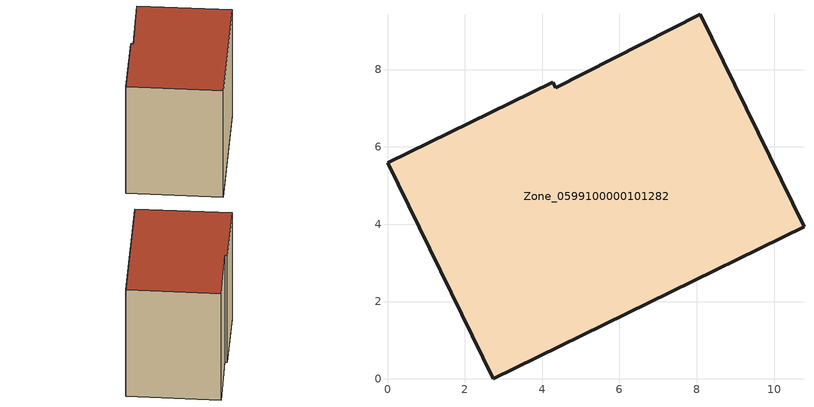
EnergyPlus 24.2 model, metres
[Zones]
Zone_0599100000101282
 floor ground (C_G): 8.09,9.43 10.77,3.93 2.73,0 0,5.59 4.28,7.67 4.35,7.53 z0
 wall outside (C_F): 2.73,0 10.77,3.93 8.09,9.43 4.35,7.53 4.28,7.67 0,5.59 2.73,0 z0:8.35
 roof outside (C_R): 10.77,3.93 8.09,9.43 4.35,7.53 4.28,7.67 0,5.59 2.73,0 z8.35
[BUILDING]
Pand.0599100000101282: North Axis=0; Terrain=City; Loads Convergence Tolerance Value=0.04; Temperature Convergence Tolerance Value=0.4; Solar Distribution=FullExterior; Maximum Number of Warmup Days=25; Minimum Number of Warmup Days=1
[Site:Location]
Rotterdam.The.Hague.AP_ZH_NLD Design_Conditions: Latitude=51.96; Longitude=4.45; Time Zone=1; Elevation=-4.5
[SITE:GROUNDTEMPERATURE:BUILDINGSURFACE]
18, 18, 18, 18, 18, 18, 18, 18, 18, 18, 18, 18
[MATERIAL] Thermal Absorptance=0.9; Solar Absorptance=0.7; Visible Absorptance=0.7
Name | Roughness | Thickness | Conductivity | Density | Specific Heat
G.TC.1965-1974 | MediumSmooth | 0.15 | 0.882353 | 540 | 1210
F.TC.1965-1974 | Rough | 0.3 | 0.697674 | 1920 | 840
R.TC.1965-1974 | MediumRough | 0.2 | 0.232558 | 1500 | 1000
[CONSTRUCTION]
C_G: G.TC.1965-1974
C_F: F.TC.1965-1974
C_R: R.TC.1965-1974
[ZONE]
Zone_0599100000101282: Type=1; Multiplier=1; Ceiling Height=Autocalculate; Volume=Autocalculate; Floor Area=autocalculate; Part of Total Floor Area=Yes
[ZONEINFILTRATION:DESIGNFLOWRATE]
Infil_Zone_0599100000101282: Zone or ZoneList or Space or SpaceList=Zone_0599100000101282; Schedule=AlwaysOn; Design Flow Rate Calculation Method=Flow/Area; Flow Rate per Floor Area=0.003; Constant Term Coefficient=1; Temperature Term Coefficient=0; Velocity Term Coefficient=0; Velocity Squared Term Coefficient=0
[HVACTEMPLATE:ZONE:IDEALLOADSAIRSYSTEM]
Zone_0599100000101282: Maximum Heating Supply Air Temperature=50; Minimum Cooling Supply Air Temperature=13; Maximum Heating Supply Air Humidity Ratio=0.0156; Minimum Cooling Supply Air Humidity Ratio=0.0077; Heating Limit=NoLimit; Cooling Limit=NoLimit; Dehumidification Control Type=ConstantSensibleHeatRatio; Cooling Sensible Heat Ratio=0.7; Dehumidification Setpoint=60; Humidification Control Type=None; Humidification Setpoint=30; Outdoor Air Method=None; Outdoor Air Flow Rate per Person=0.00944; Outdoor Air Flow Rate per Zone Floor Area=0; Outdoor Air Flow Rate per Zone=0; Demand Controlled Ventilation Type=None; Outdoor Air Economizer Type=NoEconomizer; Heat Recovery Type=None; Sensible Heat Recovery Effectiveness=0.7; Latent Heat Recovery Effectiveness=0.65
[ZONECONTROL:THERMOSTAT]
ThermostatControl_Zone_0599100000101282: Zone or ZoneList=Zone_0599100000101282; Control Type Schedule=DualSetpointControlType; Control 1=Thermostat_Zone_0599100000101282; Temperature Difference Between Cutout And Setpoint=0
[THERMOSTATSETPOINT:DUALSETPOINT]
Thermostat_Zone_0599100000101282: Heating Setpoint Temperature Schedule=HeatingSetpoint_Zone_0599100000101282; Cooling Setpoint Temperature Schedule=CoolingSetpoint_Zone_0599100000101282
[SCHEDULE:COMPACT]
HeatingSetpoint_Zone_0599100000101282: Through: 12/31, For: AllDays, Until: 24:00, 21
CoolingSetpoint_Zone_0599100000101282: Through: 12/31, For: AllDays, Until: 24:00, 24
DualSetpointControlType: Through: 12/31, For: AllDays, Until: 24:00, 4
AlwaysOn: Through: 12/31, For: AllDays, Until: 24:00, 1
